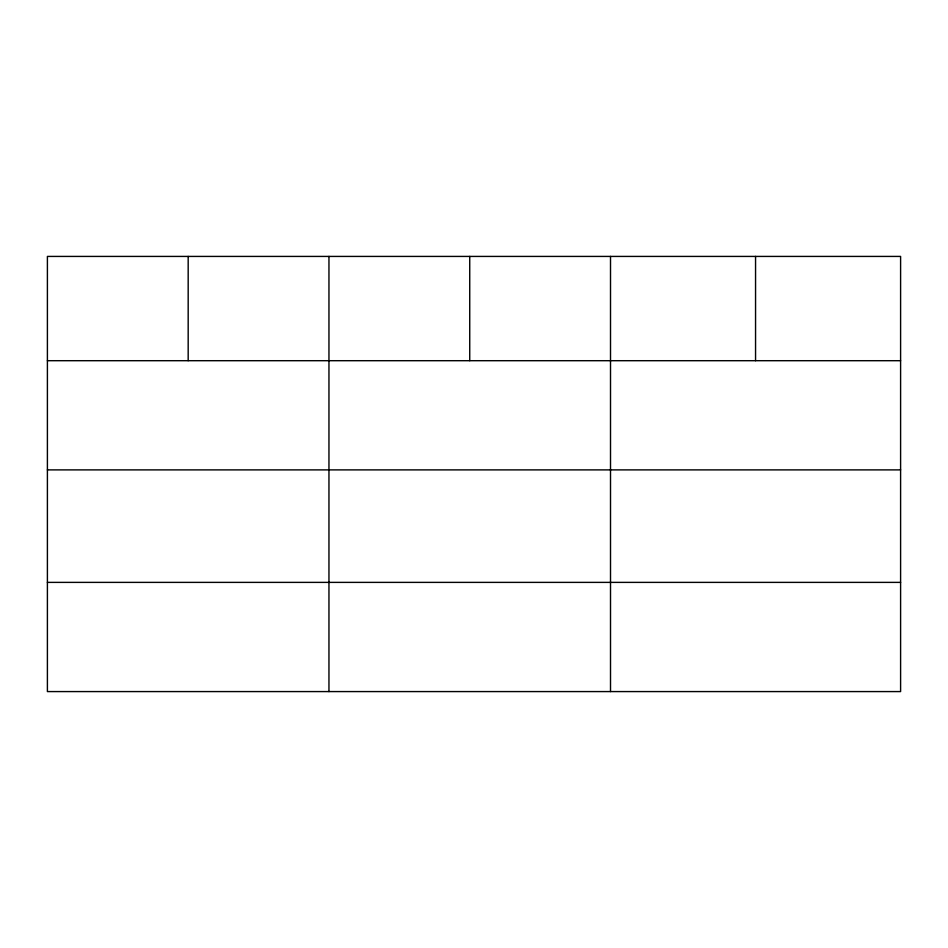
<?xml version="1.0" encoding="UTF-8"?>
<svg xmlns="http://www.w3.org/2000/svg" width="948" height="948" viewBox="0 0 948 948"><rect width="100%" height="100%" fill="white"/><g stroke="black" fill="none" stroke-linecap="round" stroke-linejoin="round"><path stroke-width="1.42" d="M900.6 469.888L900.6 256.422L47.4 256.422L47.4 691.578L900.6 691.578L900.6 469.888L47.4 469.888M47.4 360.702L900.6 360.702M47.4 582.38L900.6 582.38M755.556 256.422L755.556 360.702M610.512 256.422L610.512 691.578M469.734 256.422L469.734 360.702M328.956 256.422L328.956 691.578M188.178 256.422L188.178 360.702"/></g></svg>
